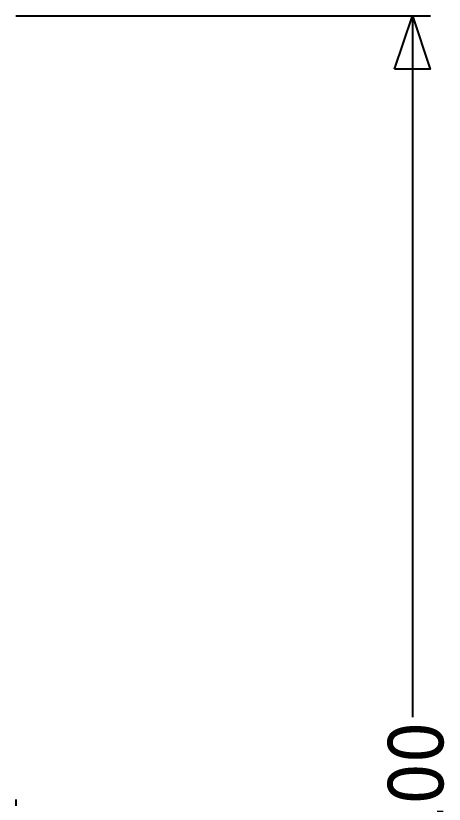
# Model space of a CAD drawing. Header units: inches. Extents: x 12 to 4609, y 5 to 3256.
# Drawn here: x 1690.2 to 1961.7, y 2142.8 to 2641.8 of the extents above; entities that cross this region are included whole.
import ezdxf

# ---------------------------------------------------------------- set-up
doc = ezdxf.new("R2010")
doc.units = ezdxf.units.IN
doc.header["$MEASUREMENT"] = 0
doc.styles.add('Tahoma', font='tahoma.ttf')

msp = doc.modelspace()

# ---------------------------------------------------------------- linework, layer by layer
for p, q in [((1690.19, 2641.81), (1952.95, 2641.84)), ((1941.46, 2641.84), (1941.46, 2197.9)), ((1690.19, 2145.81), (1690.2, 2141.81))]:
    msp.add_line(p, q)

# ---------------------------------------------------------------- texts
at = {"insert": (1961.68, 2116.27), "char_height": 35.009, "attachment_point": 7, "rotation": 90, "style": 'Tahoma'}
msp.add_mtext('100', dxfattribs=at)

# ---------------------------------------------------------------- meshes
mesh = msp.add_polyface()
corners = [(1930.21, 2608.1), (1941.46, 2641.84), (1952.7, 2608.1)]
mesh.append_faces([[corners[k] for k in face] for face in [(0, 1, 2)]])

doc.saveas('drawing.dxf')
